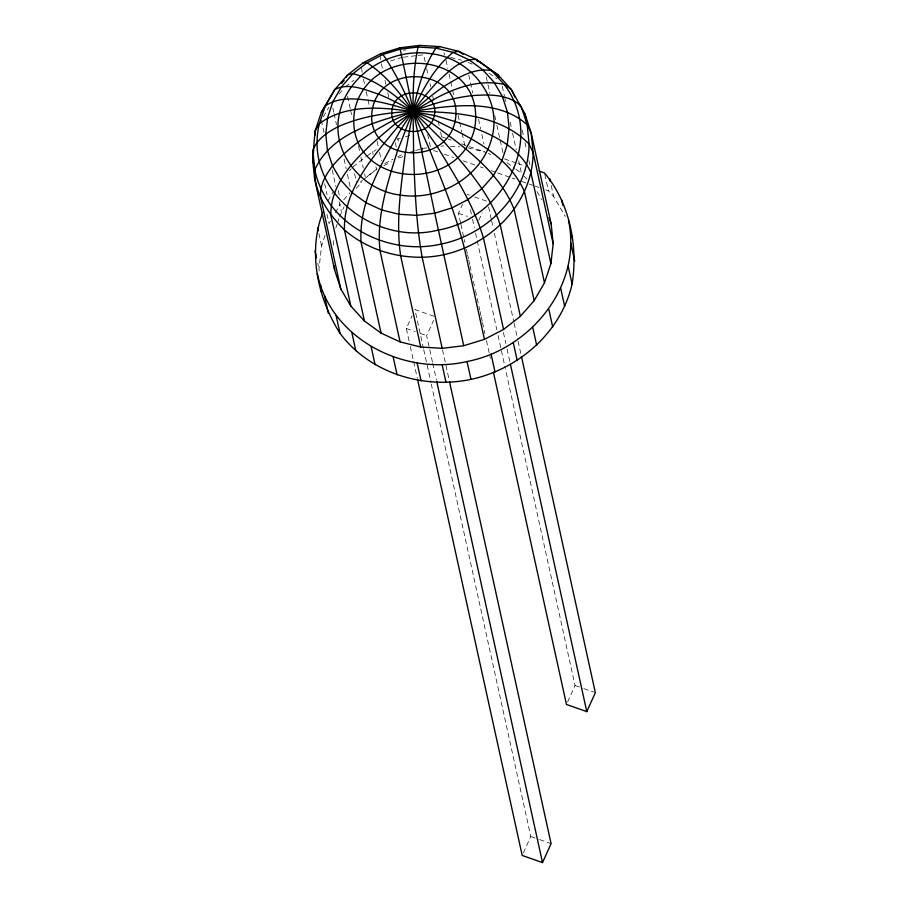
<?xml version="1.0" encoding="UTF-8"?>
<svg xmlns="http://www.w3.org/2000/svg" width="908" height="908" viewBox="0 0 908 908"><rect width="100%" height="100%" fill="white"/><g stroke="black" fill="none" stroke-linecap="round" stroke-linejoin="round"><path stroke-width="0.68" stroke-dasharray="4.54 3.41" d="M325.087 235.365L321.591 245.83L318.969 268.813L319.502 274.182M333.281 245.137L333.883 239.848M335.79 228.044L337.072 224.219M337.504 222.937L339.206 217.818M339.637 216.547L344.098 206.684M409.077 340.954L406.341 328.503L412.062 315.87M460.594 222.937L458.461 213.255L462.467 204.402M432.435 361.917L426.658 335.642L433.513 320.479M478.777 220.383L482.205 212.801M567.614 701.952L575.036 685.529L505.37 368.648M523.349 852.941L530.771 836.506L431.334 384.243M323.373 116.769L328.878 107.269M327.913 200.861L332.839 192.36M330.433 221.155L329.025 223.584L326.301 211.212M335.358 212.654L340.284 204.141M339.002 94.126L343.61 88.87M349.523 170.852L351.305 168.831M343.655 199.885L349.886 192.78M356.265 188.376L361.793 182.077M345.449 86.771L353.848 80.222M353.087 166.8L366.083 156.675M367.161 155.824L376.275 149.695M377.024 168.877L365.481 177.877L364.573 173.734M360.26 182.133L362.428 180.442M363.506 179.602L376.502 169.478L375.901 166.732M384.663 163.542L393.039 159.195M397.817 156.721L401.404 154.859M383.891 165.642L391.291 161.794M390.44 60.961L402.096 57.374M397.432 139.276L400.099 138.447M405.445 136.813L412.119 134.747M410.473 152.067L414.354 150.864M415.648 150.467L420.835 148.878M402.698 156.732L398.691 157.958L398.079 155.211M403.39 50.224L406.205 49.883M403.436 57.215L416.897 55.592M418.236 55.433L423.616 54.786L425.137 61.687M422.129 148.481L428.848 147.663M440.959 146.211L443.649 145.882M450.368 146.29L459.766 146.858M450.618 57.454L461.627 60.2M467.892 147.868L484.407 151.977M441.742 136.858L447.076 138.731M448.416 139.196L451.083 140.138M461.763 143.884L485.78 152.328M504.462 158.889L516.47 163.099M517.81 163.576L524.484 165.914M433.661 150.501L437.667 151.908M444.341 154.246L453.682 157.527M463.023 160.818L475.032 165.029M480.366 166.902L483.033 167.844M491.046 170.659L496.381 172.531M497.72 172.997L511.056 177.684M512.396 178.15L515.063 179.092M521.737 181.441L533.745 185.652M535.084 186.129L539.08 187.525M545.753 189.874L548.421 190.805L553.653 196.548L565.321 216.49M467.03 194.301L469.572 195.186M474.657 196.968L487.346 201.428M458.461 213.255L467.348 216.376M433.967 316.245L414.922 309.549L423.434 348.275M406.341 328.503L415.228 331.624M420.313 333.418L426.658 335.642M575.036 685.529L582.652 688.207M583.923 688.65L594.082 692.214M530.771 836.506L538.399 839.185M539.67 839.628L551.088 843.645M468.278 62.391L472.081 64.15M488.311 153.497L490.842 154.666M489.174 73.23L496.926 78.871M506.993 162.714L514.745 168.355M515.846 169.16L521.385 173.19L518.661 160.773M524.109 176.175L526.833 179.16M537.003 191.554L541.701 199.578M443.944 52.687L444.716 54.957M551.235 185.55L553.653 196.548M544.8 174.325L548.421 190.805M522.248 130.15L523.462 135.667M524.972 142.567L526.492 149.468M528.921 160.512L529.829 164.654M502.272 86.237L504.394 95.896M504.7 97.27L505.608 101.412M510.16 122.115L511.374 127.642M512.589 133.158L516.232 149.729M486.257 76.908L489.9 93.467M494.758 115.554L495.666 119.697M496.88 125.213L499.922 139.015M500.217 140.4L502.953 152.828M468.789 75.023L472.728 92.968M478.493 119.198L480.616 128.857M481.83 134.384L483.964 144.043M488.572 206.967L491.307 219.418M491.614 220.803L493.135 227.726M494.349 233.254L513.814 321.818M514.121 323.203L517.776 339.808M518.082 341.192L520.817 353.643M446.021 60.223L447.837 68.509M449.051 74.025L452.4 89.211M452.695 90.596L453.603 94.727M458.165 115.441L459.38 120.957M459.675 122.342L461.797 132M462.104 133.385L464.839 145.802M503.418 332.476L505.858 343.542M507.073 349.081L509.808 361.532M470.378 209.521L472.205 217.818M472.512 219.203L474.339 227.511M475.554 233.038L496.846 329.899M498.072 335.438L501.114 349.274M501.409 350.658L505.064 367.263M426.647 68.588L428.167 75.489M429.995 83.774L430.596 86.532M432.719 96.191L433.933 101.719M438.189 121.036L439.393 126.564M440.607 132.08L441.821 137.607M460.901 224.321L463.943 238.157M464.249 239.542L464.851 242.311M466.371 249.235L467.291 253.377M467.586 254.762L468.505 258.916M468.812 260.301L469.72 264.455M470.026 265.84L475.202 289.357M475.497 290.742L479.764 310.116M480.06 311.501L480.979 315.655M481.285 317.028L482.193 321.182M482.5 322.567L484.929 333.633M486.45 340.557L490.411 358.546M427.668 134.452L430.994 149.559M422.118 147.811L422.731 150.558M381.371 63.753L382.892 70.654M385.015 80.324L385.923 84.467M387.75 92.741L389.26 99.642M397.761 138.288L398.362 141.058M442.525 349.886L449.222 380.304M395.366 142.851L396.274 146.971M432.741 363.302L436.396 379.907M423.741 349.659L431.039 382.858M363.461 79.2L364.675 84.728M366.196 91.629L367.706 98.529M368.012 99.914L369.533 106.815M377.115 141.319L378.33 146.835M379.544 152.362L381.36 160.648M372.575 151.613L373.177 154.36M410.303 346.493L413.344 360.317M413.639 361.702L417.294 378.296M347.571 96.43L350.306 108.858M350.613 110.243L351.827 115.759M358.501 146.131L359.716 151.647M360.93 157.163L363.359 168.207M354.597 173.666L356.413 181.906M332.839 108.041L333.758 112.183M334.053 113.568L336.482 124.612M344.075 159.116L346.198 168.774M347.412 174.302L350.136 186.719M338.264 190.567L339.774 197.433M321.319 120.333L324.043 132.75M332.237 170.023L335.881 186.583M339.217 201.769L341.34 211.428M324.621 183.677L327.05 194.721M318.867 233.458L321.591 245.83M317.755 263.309L318.356 266.067M380.259 56.818L380.702 59.587M361.622 67.737L362.122 72.492"/><path stroke-width="1.36" d="M314.985 135.303L315.065 131.115L321.353 112.297L334.814 89.506L347.582 74.955L363.109 62.856L380.781 53.685L399.917 47.795L419.802 45.4L439.665 46.603L458.733 51.347L476.28 59.463L497.936 74.797L511.272 89.438L525.017 114.215L531.157 133.011L551.19 224.117L553.165 243.798L550.906 263.604L544.494 282.785L534.188 300.593L520.363 316.336L503.565 329.434L484.441 339.354L463.716 345.732L442.196 348.331L420.699 347.026L400.065 341.885L381.065 333.111L364.449 321.023L350.851 306.098L340.784 288.903L334.655 270.096L314.622 179.001L312.647 159.32L315.065 131.115L319.366 123.67L325.291 105.952L334.814 89.506C348.933 82.219 365.095 89.835 378.897 94.284C397.216 101.9 414.491 111.763 431.062 122.637C463.035 146.199 499.15 171.181 514.155 209.487L534.188 300.593M313.396 152.714L313.703 150.07M539.159 171.067L544.494 172.951C569.747 202.995 578.18 245.852 572.108 284.113C560.928 332.464 518.729 369.147 470.968 379.385C423.23 389.441 369.794 373.075 340.046 333.395C317.721 298.403 307.426 251.947 322.908 212.268M317.335 273.785C330.921 339.206 404.469 376.207 467.041 361.52C530.227 349.466 582.471 285.827 568.51 220.428M493.453 372.382L566.467 704.483L586.784 711.622L595.353 692.656L521.43 356.413M417.601 379.68L522.202 855.461L542.519 862.6L551.088 843.645L449.528 381.689M346.3 77.169L347.582 74.955L353.042 73.627L367.014 62.743L382.915 54.491L400.144 49.191L418.043 47.034L435.908 48.113L453.069 52.392L468.869 59.69L482.681 69.734L493.986 82.151L502.351 96.441L507.459 112.081L509.104 128.448L507.22 144.917L501.897 160.864L493.316 175.664L481.83 188.762L467.858 199.647L451.957 207.898L434.728 213.198L416.829 215.355L398.964 214.277L381.803 210.009L366.003 202.7L352.191 192.655L340.886 180.238L332.521 165.948L327.413 150.319L325.768 133.953L327.652 117.472L332.975 101.526L341.556 86.725L353.042 73.627C390.088 83.888 416.704 115.418 443.456 141.239C465.566 166.641 489.594 192.666 500.331 225.241L520.363 316.336M321.353 112.297L325.291 105.952C339.706 95.794 358.581 99.051 374.947 101.094C394.946 104.885 414.32 111.309 433.082 119.164C467.404 136.211 508.389 154.417 524.461 191.679L544.494 282.785M341.408 83.513L344.121 80.415M419.802 45.4L418.043 47.034C410.654 81.879 413.685 118.085 413.537 153.486C414.922 188.138 415.955 223.028 422.163 257.225L442.196 348.331M439.665 46.603L435.908 48.113C415.762 78.951 412.572 117.631 405.32 152.987C400.893 186.98 395.684 221.711 400.666 255.931L420.699 347.026M363.109 62.856L367.014 62.743C397.579 83.071 416.102 116.939 437.032 146.256C454.931 175.539 473.794 205.129 483.533 238.327L503.565 329.434M380.781 53.685L382.915 54.491C403.288 83.627 415.274 117.768 429.711 150.047C442.571 182.281 455.793 214.572 464.408 248.259L484.441 339.354M476.677 60.643L481.637 62.947M463.012 54.332L458.733 51.347L453.069 52.392C423.071 76.658 411.403 116.44 397.42 151.023C387.591 183.166 376.207 216.74 380.032 250.79L400.065 341.885M518.99 103.898L520.329 106.191M521.669 108.483L525.017 114.215L526.538 121.116M514.961 97.02L511.272 89.438L504.19 84.421L491.625 70.631L476.28 59.463C460.277 58.566 448.427 72.061 437.486 81.834C423.775 96.248 411.948 112.286 401.188 128.981C381.621 163.429 358.705 200.974 361.032 242.005L381.065 333.111M499.082 77.225L497.936 74.797L491.625 70.631C474.18 67.249 458.109 77.872 443.853 86.464C427.066 98.053 411.926 111.797 397.954 126.632C373.608 156.062 343.496 189.397 344.427 229.917L364.449 321.023M570.769 233.163L572.437 238.293M549 217.398L551.19 224.117M561.7 199.998L562.903 205.492M570.803 243.265L574.73 261.129M549.726 178.683L550.327 181.43M568.181 266.248L572.108 284.113M553.165 243.798L533.132 152.692L531.157 133.011L527.162 124.737L521.147 106.304C508.139 93.547 488.311 94.5 471.468 95.658C444.171 99.097 417.941 108.256 393.334 120.355C370.816 132.159 349.092 146.404 332.521 165.948C325.666 175.142 319.083 185.834 320.762 197.796L340.784 288.903M560.747 288.494L564.674 306.359M550.906 263.604L530.874 172.509C514.961 136.892 468.426 125.497 434.33 115.43C397.42 109.142 351.873 99.642 319.366 123.67C303.113 191.384 375.265 246.261 438.348 230.042C502.544 219.191 546.389 139.832 504.19 84.421C464.544 75.75 426.612 102.831 395.298 123.715C368.387 146.676 330.387 176.073 330.818 214.992L350.851 306.098M548.784 309.151L552.711 327.005M532.758 327.413L536.685 345.278M513.27 342.6L517.197 360.465M510.421 364.301L586.784 711.622M491.08 354.12L495.008 371.974M463.716 345.732L434.728 213.198L399.917 47.795M467.041 361.52L470.968 379.385M442.082 364.528L446.01 382.381M436.691 381.281L542.519 862.6M417.147 363.018L421.074 380.883M393.198 357.06L397.125 374.913M371.168 346.867L375.095 364.732M351.895 332.85L355.822 350.715M312.647 159.32L313.862 164.836M317.652 227.965L318.265 230.711M336.119 315.53L340.046 333.395M315.031 250.948L316.551 257.815M324.451 295.588L328.378 313.453M334.223 265.885L334.655 270.096M320.581 284.93L321.262 291.638M314.792 169.841C313.839 193.098 328.582 214.129 344.427 229.917C365.833 248.452 393.993 257.69 422.163 257.225C478.221 256.328 532.576 210.645 533.132 152.692L529.103 144.043L527.162 124.737C496.733 97.655 449.903 105.703 413.072 111.343C377.331 121.139 331.216 132.693 314.792 169.841C326.278 225.173 388.465 256.453 441.367 244.025C488.209 234.468 528.558 193.132 529.103 144.043C499.536 113.852 452.831 112.002 413.072 111.343C387.455 112.478 361.554 116.213 337.992 126.768C327.663 132.182 316.915 138.981 312.851 150.535L314.792 169.841M339.592 112.762C330.126 151.67 361.679 190.51 400.235 195.084C439.847 201.451 483.215 176.152 492.306 136.098C501.772 97.19 470.208 58.35 431.663 53.776C392.052 47.409 348.683 72.697 339.592 112.762M354.733 109.709C341.953 186.412 458.472 198.023 474.725 128.039C487.505 51.336 370.986 39.725 354.733 109.709M372.496 108.438C362.451 160.523 445.408 169.308 455.146 121.059C465.18 68.974 382.234 60.178 372.496 108.438M392.199 108.983C386.717 135.031 429.904 140.161 434.33 115.43C439.801 89.381 396.626 84.251 392.199 108.983"/></g></svg>
